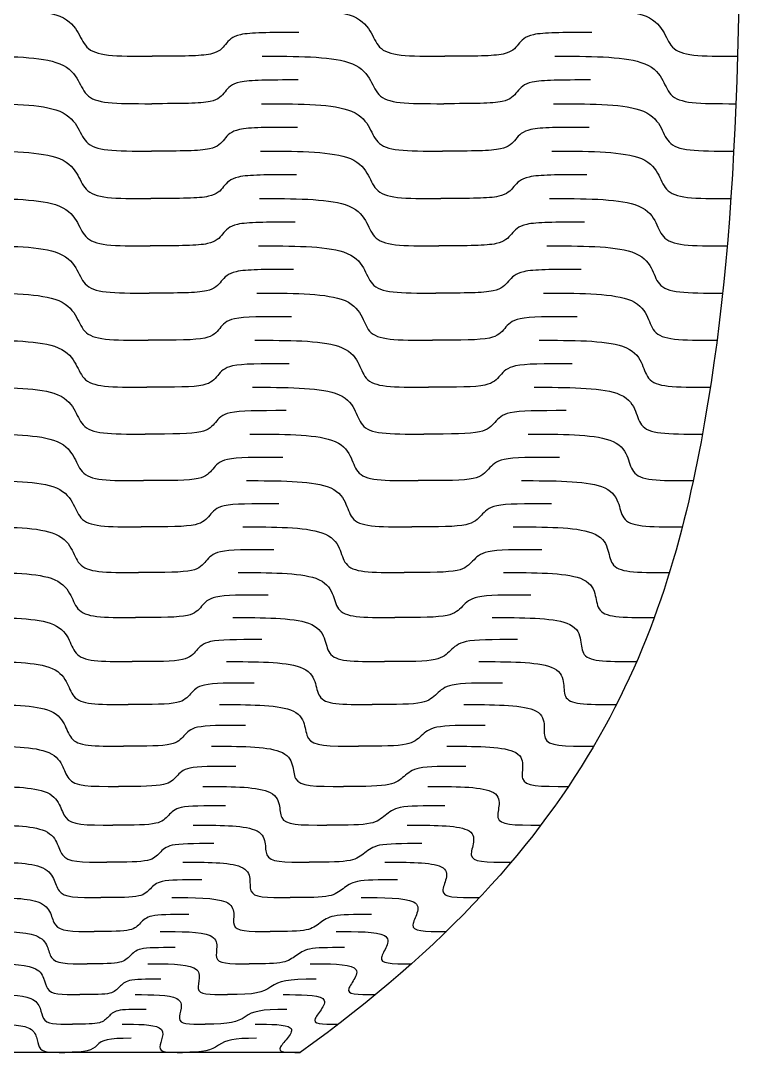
# Model space of a CAD drawing. Extents: x 0.4 to 17.3, y 0.4 to 6.1.
# Drawn here: x 11.06 to 13.084, y 0.36 to 3.258 of the extents above; entities that cross this region are included whole.
import ezdxf

# ---------------------------------------------------------------- set-up
doc = ezdxf.new("R2010")
doc.units = 0
doc.header["$MEASUREMENT"] = 0
doc.layers.add('DEFAULT', color=7, linetype='CONTINUOUS')

msp = doc.modelspace()

# ---------------------------------------------------------------- linework, layer by layer
at = {"layer": 'DEFAULT'}
msp.add_lwpolyline([(11.8448, 0.3601), (10.1921, 0.3601)], dxfattribs=at)
for points, knots in [([(13.0843, 4.4919), (13.0843, 3.3114), (13.0843, 2.7212), (12.981, 2.1309), (12.8777, 1.5406), (12.6712, 0.9504), (11.8448, 0.3601)], [0, 0, 0, 0, 1, 1, 1, 2, 2, 2, 2]), ([(10.9155, 3.2916), (11.0099, 3.2916), (11.1044, 3.2916), (11.159, 3.2745), (11.1908, 3.2645), (11.207, 3.2476), (11.218, 3.2298), (11.2283, 3.2133), (11.2344, 3.1963), (11.2459, 3.1842), (11.2703, 3.1585), (11.3214, 3.1583), (11.4295, 3.1583)], [0, 0, 0, 0, 1, 1, 1, 2, 2, 2, 3, 3, 3, 4, 4, 4, 4]), ([(11.739, 3.2916), (11.8334, 3.2916), (11.9278, 3.2916), (11.9823, 3.2745), (12.014, 3.2645), (12.03, 3.2476), (12.0408, 3.2298), (12.0509, 3.2133), (12.0569, 3.1963), (12.0682, 3.1842), (12.0923, 3.1585), (12.1434, 3.1583), (12.2516, 3.1583)], [0, 0, 0, 0, 1, 1, 1, 2, 2, 2, 3, 3, 3, 4, 4, 4, 4]), ([(12.5624, 3.2916), (12.6568, 3.2916), (12.7513, 3.2916), (12.8056, 3.2745), (12.8372, 3.2645), (12.853, 3.2476), (12.8637, 3.2298), (12.8736, 3.2133), (12.8794, 3.1963), (12.8906, 3.1842), (12.9144, 3.1585), (12.9655, 3.1583), (13.0736, 3.1583)], [0, 0, 0, 0, 1, 1, 1, 2, 2, 2, 3, 3, 3, 4, 4, 4, 4]), ([(11.8412, 3.2249), (11.7566, 3.2249), (11.7067, 3.2249), (11.6774, 3.2188), (11.6532, 3.2137), (11.6441, 3.2029), (11.6353, 3.1916), (11.6265, 3.1803), (11.6173, 3.1696), (11.5931, 3.1645), (11.5638, 3.1583), (11.514, 3.1583), (11.4295, 3.1583)], [0, 0, 0, 0, 1, 1, 1, 2, 2, 2, 3, 3, 3, 4, 4, 4, 4]), ([(12.664, 3.2249), (12.5793, 3.2249), (12.5295, 3.2249), (12.5001, 3.2188), (12.4759, 3.2137), (12.4666, 3.2029), (12.4577, 3.1916), (12.4488, 3.1803), (12.4395, 3.1696), (12.4153, 3.1645), (12.3859, 3.1583), (12.3361, 3.1583), (12.2516, 3.1583)], [0, 0, 0, 0, 1, 1, 1, 2, 2, 2, 3, 3, 3, 4, 4, 4, 4]), ([(10.9157, 3.1583), (11.0099, 3.1583), (11.1042, 3.1583), (11.1588, 3.1411), (11.1905, 3.1312), (11.2066, 3.1143), (11.2176, 3.0965), (11.2278, 3.08), (11.234, 3.063), (11.2454, 3.0509), (11.2697, 3.0252), (11.3207, 3.025), (11.4286, 3.025)], [0, 0, 0, 0, 1, 1, 1, 2, 2, 2, 3, 3, 3, 4, 4, 4, 4]), ([(11.7378, 3.1583), (11.832, 3.1583), (11.9263, 3.1583), (11.9806, 3.1411), (12.0122, 3.1312), (12.0281, 3.1143), (12.0388, 3.0965), (12.0488, 3.08), (12.0547, 3.063), (12.066, 3.0509), (12.0899, 3.0252), (12.1409, 3.025), (12.2488, 3.025)], [0, 0, 0, 0, 1, 1, 1, 2, 2, 2, 3, 3, 3, 4, 4, 4, 4]), ([(12.5599, 3.1583), (12.6541, 3.1583), (12.7484, 3.1583), (12.8024, 3.1411), (12.8339, 3.1312), (12.8496, 3.1143), (12.86, 3.0965), (12.8698, 3.08), (12.8754, 3.063), (12.8866, 3.0509), (12.9101, 3.0252), (12.9611, 3.025), (13.069, 3.025)], [0, 0, 0, 0, 1, 1, 1, 2, 2, 2, 3, 3, 3, 4, 4, 4, 4]), ([(11.8396, 3.0916), (11.7551, 3.0916), (11.7054, 3.0916), (11.6761, 3.0854), (11.652, 3.0803), (11.6428, 3.0696), (11.634, 3.0583), (11.6252, 3.047), (11.616, 3.0363), (11.5919, 3.0312), (11.5626, 3.025), (11.5129, 3.025), (11.4286, 3.025)], [0, 0, 0, 0, 1, 1, 1, 2, 2, 2, 3, 3, 3, 4, 4, 4, 4]), ([(12.6607, 3.0916), (12.5763, 3.0916), (12.5265, 3.0916), (12.4971, 3.0854), (12.473, 3.0803), (12.4636, 3.0696), (12.4546, 3.0583), (12.4457, 3.047), (12.4363, 3.0363), (12.4122, 3.0312), (12.3828, 3.025), (12.3331, 3.025), (12.2488, 3.025)], [0, 0, 0, 0, 1, 1, 1, 2, 2, 2, 3, 3, 3, 4, 4, 4, 4]), ([(10.9159, 3.025), (11.01, 3.025), (11.104, 3.025), (11.1584, 3.0079), (11.1901, 2.9979), (11.2062, 2.981), (11.2171, 2.9633), (11.2273, 2.9468), (11.2334, 2.9297), (11.2448, 2.9176), (11.269, 2.8919), (11.3198, 2.8918), (11.4273, 2.8918)], [0, 0, 0, 0, 1, 1, 1, 2, 2, 2, 3, 3, 3, 4, 4, 4, 4]), ([(11.7361, 3.025), (11.8302, 3.025), (11.9242, 3.025), (11.9783, 3.0079), (12.0098, 2.9979), (12.0256, 2.981), (12.0362, 2.9633), (12.046, 2.9468), (12.0518, 2.9297), (12.063, 2.9176), (12.0867, 2.8919), (12.1375, 2.8918), (12.2451, 2.8918)], [0, 0, 0, 0, 1, 1, 1, 2, 2, 2, 3, 3, 3, 4, 4, 4, 4]), ([(12.5564, 3.025), (12.6504, 3.025), (12.7444, 3.025), (12.7982, 3.0079), (12.8295, 2.9979), (12.845, 2.981), (12.8552, 2.9633), (12.8648, 2.9468), (12.8702, 2.9297), (12.8812, 2.9176), (12.9044, 2.8919), (12.9553, 2.8918), (13.0628, 2.8918)], [0, 0, 0, 0, 1, 1, 1, 2, 2, 2, 3, 3, 3, 4, 4, 4, 4]), ([(11.8374, 2.9584), (11.7532, 2.9584), (11.7036, 2.9584), (11.6743, 2.9522), (11.6503, 2.9471), (11.641, 2.9363), (11.6322, 2.9251), (11.6234, 2.9138), (11.6142, 2.903), (11.5901, 2.8979), (11.5609, 2.8918), (11.5114, 2.8918), (11.4273, 2.8918)], [0, 0, 0, 0, 1, 1, 1, 2, 2, 2, 3, 3, 3, 4, 4, 4, 4]), ([(12.6564, 2.9584), (12.5721, 2.9584), (12.5226, 2.9584), (12.4932, 2.9522), (12.469, 2.9471), (12.4596, 2.9363), (12.4506, 2.9251), (12.4416, 2.9138), (12.4322, 2.903), (12.408, 2.8979), (12.3787, 2.8918), (12.3292, 2.8918), (12.2451, 2.8918)], [0, 0, 0, 0, 1, 1, 1, 2, 2, 2, 3, 3, 3, 4, 4, 4, 4]), ([(10.9162, 2.8918), (11.01, 2.8918), (11.1038, 2.8918), (11.158, 2.8746), (11.1896, 2.8647), (11.2056, 2.8478), (11.2164, 2.8301), (11.2265, 2.8136), (11.2326, 2.7966), (11.2439, 2.7845), (11.268, 2.7588), (11.3186, 2.7586), (11.4257, 2.7586)], [0, 0, 0, 0, 1, 1, 1, 2, 2, 2, 3, 3, 3, 4, 4, 4, 4]), ([(11.734, 2.8918), (11.8277, 2.8918), (11.9215, 2.8918), (11.9753, 2.8746), (12.0067, 2.8647), (12.0222, 2.8478), (12.0327, 2.8301), (12.0424, 2.8136), (12.048, 2.7966), (12.0591, 2.7845), (12.0825, 2.7588), (12.1331, 2.7586), (12.2403, 2.7586)], [0, 0, 0, 0, 1, 1, 1, 2, 2, 2, 3, 3, 3, 4, 4, 4, 4]), ([(12.5517, 2.8918), (12.6455, 2.8918), (12.7393, 2.8918), (12.7927, 2.8746), (12.8237, 2.8647), (12.8389, 2.8478), (12.8489, 2.8301), (12.8583, 2.8136), (12.8635, 2.7966), (12.8742, 2.7845), (12.8971, 2.7588), (12.9477, 2.7586), (13.0548, 2.7586)], [0, 0, 0, 0, 1, 1, 1, 2, 2, 2, 3, 3, 3, 4, 4, 4, 4]), ([(11.8346, 2.8252), (11.7506, 2.8252), (11.7012, 2.8252), (11.672, 2.819), (11.648, 2.8139), (11.6388, 2.8032), (11.63, 2.7919), (11.6211, 2.7806), (11.6119, 2.7699), (11.5879, 2.7648), (11.5588, 2.7586), (11.5095, 2.7586), (11.4257, 2.7586)], [0, 0, 0, 0, 1, 1, 1, 2, 2, 2, 3, 3, 3, 4, 4, 4, 4]), ([(12.6507, 2.8252), (12.5668, 2.8252), (12.5174, 2.8252), (12.488, 2.819), (12.4639, 2.8139), (12.4544, 2.8032), (12.4453, 2.7919), (12.4362, 2.7806), (12.4267, 2.7699), (12.4026, 2.7648), (12.3733, 2.7586), (12.324, 2.7586), (12.2403, 2.7586)], [0, 0, 0, 0, 1, 1, 1, 2, 2, 2, 3, 3, 3, 4, 4, 4, 4]), ([(10.9166, 2.7586), (11.01, 2.7586), (11.1034, 2.7586), (11.1574, 2.7415), (11.1889, 2.7316), (11.2048, 2.7147), (11.2156, 2.697), (11.2256, 2.6805), (11.2316, 2.6636), (11.2428, 2.6515), (11.2667, 2.6258), (11.3171, 2.6257), (11.4237, 2.6257)], [0, 0, 0, 0, 1, 1, 1, 2, 2, 2, 3, 3, 3, 4, 4, 4, 4]), ([(11.7312, 2.7586), (11.8246, 2.7586), (11.918, 2.7586), (11.9714, 2.7415), (12.0026, 2.7316), (12.0179, 2.7147), (12.0282, 2.697), (12.0377, 2.6805), (12.0432, 2.6636), (12.0541, 2.6515), (12.0772, 2.6258), (12.1275, 2.6257), (12.2341, 2.6257)], [0, 0, 0, 0, 1, 1, 1, 2, 2, 2, 3, 3, 3, 4, 4, 4, 4]), ([(12.5457, 2.7586), (12.6391, 2.7586), (12.7325, 2.7586), (12.7855, 2.7415), (12.8163, 2.7316), (12.8311, 2.7147), (12.8408, 2.697), (12.8499, 2.6805), (12.8548, 2.6636), (12.8653, 2.6515), (12.8876, 2.6258), (12.938, 2.6257), (13.0446, 2.6257)], [0, 0, 0, 0, 1, 1, 1, 2, 2, 2, 3, 3, 3, 4, 4, 4, 4]), ([(11.8309, 2.6921), (11.7474, 2.6921), (11.6982, 2.6921), (11.6691, 2.686), (11.6451, 2.6809), (11.6359, 2.6702), (11.6271, 2.6589), (11.6182, 2.6476), (11.609, 2.6369), (11.5851, 2.6318), (11.5561, 2.6257), (11.507, 2.6257), (11.4237, 2.6257)], [0, 0, 0, 0, 1, 1, 1, 2, 2, 2, 3, 3, 3, 4, 4, 4, 4]), ([(12.6434, 2.6921), (12.5599, 2.6921), (12.5107, 2.6921), (12.4814, 2.686), (12.4573, 2.6809), (12.4477, 2.6702), (12.4385, 2.6589), (12.4294, 2.6476), (12.4198, 2.6369), (12.3957, 2.6318), (12.3665, 2.6257), (12.3175, 2.6257), (12.2341, 2.6257)], [0, 0, 0, 0, 1, 1, 1, 2, 2, 2, 3, 3, 3, 4, 4, 4, 4]), ([(10.9171, 2.6257), (11.0101, 2.6257), (11.103, 2.6257), (11.1567, 2.6086), (11.188, 2.5986), (11.2037, 2.5818), (11.2144, 2.5641), (11.2244, 2.5477), (11.2303, 2.5307), (11.2415, 2.5187), (11.2652, 2.4931), (11.3152, 2.4929), (11.4211, 2.4929)], [0, 0, 0, 0, 1, 1, 1, 2, 2, 2, 3, 3, 3, 4, 4, 4, 4]), ([(11.7276, 2.6257), (11.8205, 2.6257), (11.9135, 2.6257), (11.9665, 2.6086), (11.9974, 2.5986), (12.0125, 2.5818), (12.0225, 2.5641), (12.0318, 2.5477), (12.0371, 2.5307), (12.0478, 2.5187), (12.0705, 2.4931), (12.1205, 2.4929), (12.2265, 2.4929)], [0, 0, 0, 0, 1, 1, 1, 2, 2, 2, 3, 3, 3, 4, 4, 4, 4]), ([(12.5381, 2.6257), (12.631, 2.6257), (12.7239, 2.6257), (12.7763, 2.6086), (12.8068, 2.5986), (12.8213, 2.5818), (12.8306, 2.5641), (12.8393, 2.5477), (12.8439, 2.5307), (12.8541, 2.5187), (12.8758, 2.4931), (12.9259, 2.4929), (13.0318, 2.4929)], [0, 0, 0, 0, 1, 1, 1, 2, 2, 2, 3, 3, 3, 4, 4, 4, 4]), ([(11.8264, 2.5593), (11.7432, 2.5593), (11.6943, 2.5593), (11.6653, 2.5531), (11.6415, 2.548), (11.6323, 2.5373), (11.6234, 2.5261), (11.6146, 2.5149), (11.6053, 2.5041), (11.5816, 2.4991), (11.5527, 2.4929), (11.504, 2.4929), (11.4211, 2.4929)], [0, 0, 0, 0, 1, 1, 1, 2, 2, 2, 3, 3, 3, 4, 4, 4, 4]), ([(12.6342, 2.5593), (12.5511, 2.5593), (12.5022, 2.5593), (12.473, 2.5531), (12.449, 2.548), (12.4393, 2.5373), (12.43, 2.5261), (12.4207, 2.5149), (12.4111, 2.5041), (12.3871, 2.4991), (12.358, 2.4929), (12.3093, 2.4929), (12.2265, 2.4929)], [0, 0, 0, 0, 1, 1, 1, 2, 2, 2, 3, 3, 3, 4, 4, 4, 4]), ([(10.9178, 2.4929), (11.0101, 2.4929), (11.1025, 2.4929), (11.1558, 2.4759), (11.1868, 2.4659), (11.2025, 2.4492), (11.2131, 2.4315), (11.2229, 2.4151), (11.2287, 2.3982), (11.2398, 2.3862), (11.2632, 2.3606), (11.3129, 2.3605), (11.418, 2.3605)], [0, 0, 0, 0, 1, 1, 1, 2, 2, 2, 3, 3, 3, 4, 4, 4, 4]), ([(11.7231, 2.4929), (11.8155, 2.4929), (11.9078, 2.4929), (11.9603, 2.4759), (11.9909, 2.4659), (12.0057, 2.4492), (12.0155, 2.4315), (12.0246, 2.4151), (12.0296, 2.3982), (12.0401, 2.3862), (12.0623, 2.3606), (12.1119, 2.3605), (12.217, 2.3605)], [0, 0, 0, 0, 1, 1, 1, 2, 2, 2, 3, 3, 3, 4, 4, 4, 4]), ([(12.5285, 2.4929), (12.6208, 2.4929), (12.7132, 2.4929), (12.7649, 2.4759), (12.7949, 2.4659), (12.809, 2.4492), (12.8179, 2.4315), (12.8262, 2.4151), (12.8304, 2.3982), (12.8403, 2.3862), (12.8614, 2.3606), (12.911, 2.3605), (13.0161, 2.3605)], [0, 0, 0, 0, 1, 1, 1, 2, 2, 2, 3, 3, 3, 4, 4, 4, 4]), ([(11.8206, 2.4267), (11.7381, 2.4267), (11.6895, 2.4267), (11.6607, 2.4205), (11.637, 2.4155), (11.6278, 2.4048), (11.6189, 2.3936), (11.6101, 2.3824), (11.6008, 2.3717), (11.5772, 2.3666), (11.5485, 2.3605), (11.5002, 2.3605), (11.418, 2.3605)], [0, 0, 0, 0, 1, 1, 1, 2, 2, 2, 3, 3, 3, 4, 4, 4, 4]), ([(12.6228, 2.4267), (12.5403, 2.4267), (12.4917, 2.4267), (12.4626, 2.4205), (12.4387, 2.4155), (12.4289, 2.4048), (12.4195, 2.3936), (12.4101, 2.3824), (12.4004, 2.3717), (12.3765, 2.3666), (12.3476, 2.3605), (12.2992, 2.3605), (12.217, 2.3605)], [0, 0, 0, 0, 1, 1, 1, 2, 2, 2, 3, 3, 3, 4, 4, 4, 4]), ([(10.9186, 2.3605), (11.0102, 2.3605), (11.1019, 2.3605), (11.1547, 2.3435), (11.1855, 2.3336), (11.201, 2.3168), (11.2114, 2.2993), (11.2211, 2.2829), (11.2269, 2.2661), (11.2378, 2.2541), (11.2609, 2.2286), (11.3101, 2.2284), (11.4142, 2.2284)], [0, 0, 0, 0, 1, 1, 1, 2, 2, 2, 3, 3, 3, 4, 4, 4, 4]), ([(11.7176, 2.3605), (11.8092, 2.3605), (11.9009, 2.3605), (11.9528, 2.3435), (11.983, 2.3336), (11.9975, 2.3168), (12.0069, 2.2993), (12.0157, 2.2829), (12.0205, 2.2661), (12.0307, 2.2541), (12.0524, 2.2286), (12.1016, 2.2284), (12.2057, 2.2284)], [0, 0, 0, 0, 1, 1, 1, 2, 2, 2, 3, 3, 3, 4, 4, 4, 4]), ([(12.5167, 2.3605), (12.6083, 2.3605), (12.7, 2.3605), (12.7509, 2.3435), (12.7805, 2.3336), (12.794, 2.3168), (12.8025, 2.2993), (12.8103, 2.2829), (12.8141, 2.2661), (12.8237, 2.2541), (12.8439, 2.2286), (12.8931, 2.2284), (12.9972, 2.2284)], [0, 0, 0, 0, 1, 1, 1, 2, 2, 2, 3, 3, 3, 4, 4, 4, 4]), ([(11.8137, 2.2945), (11.7319, 2.2945), (11.6837, 2.2945), (11.6551, 2.2883), (11.6316, 2.2833), (11.6224, 2.2726), (11.6135, 2.2614), (11.6046, 2.2503), (11.5954, 2.2396), (11.572, 2.2346), (11.5435, 2.2284), (11.4956, 2.2284), (11.4142, 2.2284)], [0, 0, 0, 0, 1, 1, 1, 2, 2, 2, 3, 3, 3, 4, 4, 4, 4]), ([(12.609, 2.2945), (12.5272, 2.2945), (12.479, 2.2945), (12.4501, 2.2883), (12.4262, 2.2833), (12.4164, 2.2726), (12.4069, 2.2614), (12.3974, 2.2503), (12.3875, 2.2396), (12.3638, 2.2346), (12.335, 2.2284), (12.2871, 2.2284), (12.2057, 2.2284)], [0, 0, 0, 0, 1, 1, 1, 2, 2, 2, 3, 3, 3, 4, 4, 4, 4]), ([(10.9195, 2.2284), (11.0103, 2.2284), (11.1011, 2.2284), (11.1534, 2.2115), (11.1838, 2.2017), (11.1991, 2.185), (11.2094, 2.1675), (11.219, 2.1512), (11.2246, 2.1344), (11.2354, 2.1225), (11.2582, 2.0971), (11.3068, 2.0969), (11.4098, 2.0969)], [0, 0, 0, 0, 1, 1, 1, 2, 2, 2, 3, 3, 3, 4, 4, 4, 4]), ([(11.711, 2.2284), (11.8018, 2.2284), (11.8926, 2.2284), (11.9437, 2.2115), (11.9735, 2.2017), (11.9877, 2.185), (11.9968, 2.1675), (12.0053, 2.1512), (12.0098, 2.1344), (12.0197, 2.1225), (12.0408, 2.0971), (12.0894, 2.0969), (12.1924, 2.0969)], [0, 0, 0, 0, 1, 1, 1, 2, 2, 2, 3, 3, 3, 4, 4, 4, 4]), ([(12.5025, 2.2284), (12.5932, 2.2284), (12.6841, 2.2284), (12.7341, 2.2115), (12.7632, 2.2017), (12.7762, 2.185), (12.7842, 2.1675), (12.7916, 2.1512), (12.7949, 2.1344), (12.8041, 2.1225), (12.8235, 2.0971), (12.872, 2.0969), (12.975, 2.0969)], [0, 0, 0, 0, 1, 1, 1, 2, 2, 2, 3, 3, 3, 4, 4, 4, 4]), ([(11.8055, 2.1627), (11.7245, 2.1627), (11.6769, 2.1627), (11.6485, 2.1566), (11.6252, 2.1516), (11.6159, 2.1409), (11.6071, 2.1298), (11.5982, 2.1187), (11.589, 2.1081), (11.5658, 2.103), (11.5376, 2.0969), (11.4903, 2.0969), (11.4098, 2.0969)], [0, 0, 0, 0, 1, 1, 1, 2, 2, 2, 3, 3, 3, 4, 4, 4, 4]), ([(12.5926, 2.1627), (12.5116, 2.1627), (12.4639, 2.1627), (12.4351, 2.1566), (12.4115, 2.1516), (12.4015, 2.1409), (12.3919, 2.1298), (12.3823, 2.1187), (12.3724, 2.1081), (12.3488, 2.103), (12.3202, 2.0969), (12.2729, 2.0969), (12.1924, 2.0969)], [0, 0, 0, 0, 1, 1, 1, 2, 2, 2, 3, 3, 3, 4, 4, 4, 4]), ([(10.9206, 2.0969), (11.0104, 2.0969), (11.1002, 2.0969), (11.1518, 2.0801), (11.1819, 2.0703), (11.197, 2.0537), (11.2071, 2.0363), (11.2165, 2.0201), (11.222, 2.0034), (11.2326, 1.9915), (11.2551, 1.9663), (11.303, 1.9661), (11.4046, 1.9661)], [0, 0, 0, 0, 1, 1, 1, 2, 2, 2, 3, 3, 3, 4, 4, 4, 4]), ([(11.7032, 2.0969), (11.793, 2.0969), (11.8828, 2.0969), (11.9331, 2.0801), (11.9624, 2.0703), (11.9762, 2.0537), (11.9849, 2.0363), (11.9931, 2.0201), (11.9972, 2.0034), (12.0069, 1.9915), (12.0273, 1.9663), (12.0753, 1.9661), (12.1768, 1.9661)], [0, 0, 0, 0, 1, 1, 1, 2, 2, 2, 3, 3, 3, 4, 4, 4, 4]), ([(12.4858, 2.0969), (12.5756, 2.0969), (12.6654, 2.0969), (12.7144, 2.0801), (12.7429, 2.0703), (12.7554, 2.0537), (12.7627, 2.0363), (12.7696, 2.0201), (12.7724, 2.0034), (12.7812, 1.9915), (12.7996, 1.9663), (12.8475, 1.9661), (12.9491, 1.9661)], [0, 0, 0, 0, 1, 1, 1, 2, 2, 2, 3, 3, 3, 4, 4, 4, 4]), ([(11.7959, 2.0315), (11.7159, 2.0315), (11.6688, 2.0315), (11.6408, 2.0254), (11.6177, 2.0204), (11.6084, 2.0099), (11.5996, 1.9988), (11.5907, 1.9877), (11.5816, 1.9772), (11.5586, 1.9722), (11.5307, 1.9661), (11.484, 1.9661), (11.4046, 1.9661)], [0, 0, 0, 0, 1, 1, 1, 2, 2, 2, 3, 3, 3, 4, 4, 4, 4]), ([(12.5733, 2.0315), (12.4933, 2.0315), (12.4463, 2.0315), (12.4177, 2.0254), (12.3942, 2.0204), (12.3842, 2.0099), (12.3744, 1.9988), (12.3647, 1.9877), (12.3547, 1.9772), (12.3314, 1.9722), (12.303, 1.9661), (12.2563, 1.9661), (12.1768, 1.9661)], [0, 0, 0, 0, 1, 1, 1, 2, 2, 2, 3, 3, 3, 4, 4, 4, 4]), ([(10.9219, 1.9661), (11.0105, 1.9661), (11.0991, 1.9661), (11.15, 1.9494), (11.1797, 1.9397), (11.1945, 1.9232), (11.2044, 1.9059), (11.2136, 1.8899), (11.2189, 1.8733), (11.2293, 1.8615), (11.2513, 1.8365), (11.2985, 1.8363), (11.3985, 1.8363)], [0, 0, 0, 0, 1, 1, 1, 2, 2, 2, 3, 3, 3, 4, 4, 4, 4]), ([(11.6942, 1.9661), (11.7827, 1.9661), (11.8714, 1.9661), (11.9207, 1.9494), (11.9494, 1.9397), (11.9627, 1.9232), (11.971, 1.9059), (11.9787, 1.8899), (11.9825, 1.8733), (11.9917, 1.8615), (12.0114, 1.8365), (12.0585, 1.8363), (12.1585, 1.8363)], [0, 0, 0, 0, 1, 1, 1, 2, 2, 2, 3, 3, 3, 4, 4, 4, 4]), ([(12.4664, 1.9661), (12.555, 1.9661), (12.6436, 1.9661), (12.6914, 1.9494), (12.7192, 1.9397), (12.7309, 1.9232), (12.7376, 1.9059), (12.7438, 1.8899), (12.746, 1.8733), (12.7541, 1.8615), (12.7714, 1.8365), (12.8186, 1.8363), (12.9185, 1.8363)], [0, 0, 0, 0, 1, 1, 1, 2, 2, 2, 3, 3, 3, 4, 4, 4, 4]), ([(11.7846, 1.9012), (11.7058, 1.9012), (11.6594, 1.9012), (11.6316, 1.8952), (11.6088, 1.8902), (11.5996, 1.8797), (11.5908, 1.8687), (11.5819, 1.8578), (11.5728, 1.8473), (11.5501, 1.8423), (11.5226, 1.8363), (11.4766, 1.8363), (11.3985, 1.8363)], [0, 0, 0, 0, 1, 1, 1, 2, 2, 2, 3, 3, 3, 4, 4, 4, 4]), ([(12.5507, 1.9012), (12.4719, 1.9012), (12.4255, 1.9012), (12.3972, 1.8952), (12.3739, 1.8902), (12.3637, 1.8797), (12.3539, 1.8687), (12.344, 1.8578), (12.3338, 1.8473), (12.3107, 1.8423), (12.2827, 1.8363), (12.2367, 1.8363), (12.1585, 1.8363)], [0, 0, 0, 0, 1, 1, 1, 2, 2, 2, 3, 3, 3, 4, 4, 4, 4]), ([(10.9235, 1.8363), (11.0106, 1.8363), (11.0978, 1.8363), (11.1479, 1.8198), (11.177, 1.8102), (11.1915, 1.7939), (11.2012, 1.7768), (11.2102, 1.7609), (11.2153, 1.7445), (11.2254, 1.7329), (11.2469, 1.7081), (11.2932, 1.7079), (11.3912, 1.7079)], [0, 0, 0, 0, 1, 1, 1, 2, 2, 2, 3, 3, 3, 4, 4, 4, 4]), ([(11.6835, 1.8363), (11.7706, 1.8363), (11.8579, 1.8363), (11.9061, 1.8198), (11.9341, 1.8102), (11.9467, 1.7939), (11.9545, 1.7768), (11.9617, 1.7609), (11.965, 1.7445), (11.9738, 1.7329), (11.9925, 1.7081), (12.0387, 1.7079), (12.1368, 1.7079)], [0, 0, 0, 0, 1, 1, 1, 2, 2, 2, 3, 3, 3, 4, 4, 4, 4]), ([(12.4435, 1.8363), (12.5306, 1.8363), (12.6179, 1.8363), (12.6642, 1.8198), (12.6912, 1.8102), (12.702, 1.7939), (12.7078, 1.7768), (12.7132, 1.7609), (12.7147, 1.7445), (12.7222, 1.7329), (12.738, 1.7081), (12.7842, 1.7079), (12.8823, 1.7079)], [0, 0, 0, 0, 1, 1, 1, 2, 2, 2, 3, 3, 3, 4, 4, 4, 4]), ([(11.7712, 1.7721), (11.6938, 1.7721), (11.6482, 1.7721), (11.6209, 1.7662), (11.5984, 1.7612), (11.5892, 1.7509), (11.5803, 1.74), (11.5715, 1.7292), (11.5623, 1.7188), (11.5401, 1.7139), (11.513, 1.7079), (11.4679, 1.7079), (11.3912, 1.7079)], [0, 0, 0, 0, 1, 1, 1, 2, 2, 2, 3, 3, 3, 4, 4, 4, 4]), ([(12.524, 1.7721), (12.4466, 1.7721), (12.401, 1.7721), (12.373, 1.7662), (12.3499, 1.7612), (12.3396, 1.7509), (12.3295, 1.74), (12.3194, 1.7292), (12.3091, 1.7188), (12.2863, 1.7139), (12.2586, 1.7079), (12.2134, 1.7079), (12.1368, 1.7079)], [0, 0, 0, 0, 1, 1, 1, 2, 2, 2, 3, 3, 3, 4, 4, 4, 4]), ([(10.9253, 1.7079), (11.0107, 1.7079), (11.0964, 1.7079), (11.1454, 1.6917), (11.1739, 1.6822), (11.188, 1.6662), (11.1974, 1.6494), (11.2061, 1.6338), (11.211, 1.6176), (11.2209, 1.6061), (11.2417, 1.5818), (11.2869, 1.5816), (11.3827, 1.5816)], [0, 0, 0, 0, 1, 1, 1, 2, 2, 2, 3, 3, 3, 4, 4, 4, 4]), ([(11.6708, 1.7079), (11.7563, 1.7079), (11.8419, 1.7079), (11.8887, 1.6917), (11.916, 1.6822), (11.9279, 1.6662), (11.935, 1.6494), (11.9416, 1.6338), (11.9444, 1.6176), (11.9527, 1.6061), (11.9702, 1.5818), (12.0154, 1.5816), (12.1112, 1.5816)], [0, 0, 0, 0, 1, 1, 1, 2, 2, 2, 3, 3, 3, 4, 4, 4, 4]), ([(12.4163, 1.7079), (12.5018, 1.7079), (12.5874, 1.7079), (12.6321, 1.6917), (12.658, 1.6822), (12.6678, 1.6662), (12.6726, 1.6494), (12.6771, 1.6338), (12.6777, 1.6176), (12.6845, 1.6061), (12.6987, 1.5818), (12.7438, 1.5816), (12.8397, 1.5816)], [0, 0, 0, 0, 1, 1, 1, 2, 2, 2, 3, 3, 3, 4, 4, 4, 4]), ([(11.7555, 1.6448), (11.6796, 1.6448), (11.635, 1.6448), (11.6081, 1.6389), (11.586, 1.6341), (11.5769, 1.6239), (11.568, 1.6132), (11.5592, 1.6025), (11.5501, 1.5923), (11.5282, 1.5874), (11.5017, 1.5816), (11.4576, 1.5816), (11.3827, 1.5816)], [0, 0, 0, 0, 1, 1, 1, 2, 2, 2, 3, 3, 3, 4, 4, 4, 4]), ([(12.4925, 1.6448), (12.4167, 1.6448), (12.372, 1.6448), (12.3443, 1.6389), (12.3216, 1.6341), (12.3111, 1.6239), (12.3008, 1.6132), (12.2905, 1.6025), (12.28, 1.5923), (12.2575, 1.5874), (12.2302, 1.5816), (12.1861, 1.5816), (12.1112, 1.5816)], [0, 0, 0, 0, 1, 1, 1, 2, 2, 2, 3, 3, 3, 4, 4, 4, 4]), ([(10.9274, 1.5816), (11.0109, 1.5816), (11.0946, 1.5816), (11.1424, 1.5657), (11.1702, 1.5564), (11.1839, 1.5407), (11.1929, 1.5242), (11.2013, 1.5089), (11.206, 1.4931), (11.2155, 1.4818), (11.2356, 1.4579), (11.2796, 1.4578), (11.3728, 1.4578)], [0, 0, 0, 0, 1, 1, 1, 2, 2, 2, 3, 3, 3, 4, 4, 4, 4]), ([(11.6559, 1.5816), (11.7394, 1.5816), (11.8231, 1.5816), (11.8683, 1.5657), (11.8947, 1.5564), (11.9058, 1.5407), (11.9122, 1.5242), (11.9182, 1.5089), (11.9204, 1.4931), (11.928, 1.4818), (11.9443, 1.4579), (11.9882, 1.4578), (12.0815, 1.4578)], [0, 0, 0, 0, 1, 1, 1, 2, 2, 2, 3, 3, 3, 4, 4, 4, 4]), ([(12.3844, 1.5816), (12.4679, 1.5816), (12.5516, 1.5816), (12.5943, 1.5657), (12.6191, 1.5564), (12.6277, 1.5407), (12.6315, 1.5242), (12.635, 1.5089), (12.6347, 1.4931), (12.6405, 1.4818), (12.653, 1.4579), (12.6969, 1.4578), (12.7901, 1.4578)], [0, 0, 0, 0, 1, 1, 1, 2, 2, 2, 3, 3, 3, 4, 4, 4, 4]), ([(11.737, 1.5197), (11.6631, 1.5197), (11.6196, 1.5197), (11.5933, 1.5139), (11.5716, 1.5092), (11.5625, 1.4992), (11.5537, 1.4887), (11.5449, 1.4783), (11.5358, 1.4683), (11.5145, 1.4635), (11.4885, 1.4578), (11.4457, 1.4578), (11.3728, 1.4578)], [0, 0, 0, 0, 1, 1, 1, 2, 2, 2, 3, 3, 3, 4, 4, 4, 4]), ([(12.4556, 1.5197), (12.3817, 1.5197), (12.3381, 1.5197), (12.3109, 1.5139), (12.2885, 1.5092), (12.2778, 1.4992), (12.2673, 1.4887), (12.2568, 1.4783), (12.2461, 1.4683), (12.224, 1.4635), (12.1972, 1.4578), (12.1543, 1.4578), (12.0815, 1.4578)], [0, 0, 0, 0, 1, 1, 1, 2, 2, 2, 3, 3, 3, 4, 4, 4, 4]), ([(10.9299, 1.4578), (11.0111, 1.4578), (11.0926, 1.4578), (11.139, 1.4423), (11.1659, 1.4332), (11.1791, 1.4179), (11.1878, 1.4019), (11.1958, 1.3869), (11.2003, 1.3715), (11.2094, 1.3605), (11.2287, 1.3373), (11.2712, 1.3371), (11.3614, 1.3371)], [0, 0, 0, 0, 1, 1, 1, 2, 2, 2, 3, 3, 3, 4, 4, 4, 4]), ([(11.6385, 1.4578), (11.7198, 1.4578), (11.8012, 1.4578), (11.8447, 1.4423), (11.87, 1.4332), (11.8803, 1.4179), (11.8859, 1.4019), (11.8912, 1.3869), (11.8927, 1.3715), (11.8998, 1.3605), (11.9147, 1.3373), (11.9571, 1.3371), (12.0474, 1.3371)], [0, 0, 0, 0, 1, 1, 1, 2, 2, 2, 3, 3, 3, 4, 4, 4, 4]), ([(12.3472, 1.4578), (12.4284, 1.4578), (12.5099, 1.4578), (12.5504, 1.4423), (12.574, 1.4332), (12.5814, 1.4179), (12.5841, 1.4019), (12.5865, 1.3869), (12.5851, 1.3715), (12.5901, 1.3605), (12.6007, 1.3373), (12.6431, 1.3371), (12.7333, 1.3371)], [0, 0, 0, 0, 1, 1, 1, 2, 2, 2, 3, 3, 3, 4, 4, 4, 4]), ([(11.7158, 1.3975), (11.644, 1.3975), (11.6018, 1.3975), (11.5761, 1.3918), (11.555, 1.3872), (11.5459, 1.3775), (11.5372, 1.3673), (11.5284, 1.3571), (11.5194, 1.3473), (11.4987, 1.3427), (11.4735, 1.3371), (11.432, 1.3371), (11.3614, 1.3371)], [0, 0, 0, 0, 1, 1, 1, 2, 2, 2, 3, 3, 3, 4, 4, 4, 4]), ([(12.4131, 1.3975), (12.3413, 1.3975), (12.2991, 1.3975), (12.2724, 1.3918), (12.2504, 1.3872), (12.2395, 1.3775), (12.2288, 1.3673), (12.2181, 1.3571), (12.2073, 1.3473), (12.1857, 1.3427), (12.1594, 1.3371), (12.1179, 1.3371), (12.0474, 1.3371)], [0, 0, 0, 0, 1, 1, 1, 2, 2, 2, 3, 3, 3, 4, 4, 4, 4]), ([(10.9327, 1.3371), (11.0114, 1.3371), (11.0902, 1.3371), (11.135, 1.3221), (11.1611, 1.3133), (11.1737, 1.2985), (11.1819, 1.2829), (11.1896, 1.2684), (11.1938, 1.2535), (11.2025, 1.2428), (11.2209, 1.2203), (11.2618, 1.2201), (11.3486, 1.2201)], [0, 0, 0, 0, 1, 1, 1, 2, 2, 2, 3, 3, 3, 4, 4, 4, 4]), ([(11.6187, 1.3371), (11.6973, 1.3371), (11.7762, 1.3371), (11.8177, 1.3221), (11.8418, 1.3133), (11.8512, 1.2985), (11.856, 1.2829), (11.8606, 1.2684), (11.8615, 1.2535), (11.8678, 1.2428), (11.8813, 1.2203), (11.9221, 1.2201), (12.009, 1.2201)], [0, 0, 0, 0, 1, 1, 1, 2, 2, 2, 3, 3, 3, 4, 4, 4, 4]), ([(12.3046, 1.3371), (12.3833, 1.3371), (12.4621, 1.3371), (12.5003, 1.3221), (12.5226, 1.3133), (12.5287, 1.2985), (12.5301, 1.2829), (12.5315, 1.2684), (12.5291, 1.2535), (12.5332, 1.2428), (12.5417, 1.2203), (12.5825, 1.2201), (12.6694, 1.2201)], [0, 0, 0, 0, 1, 1, 1, 2, 2, 2, 3, 3, 3, 4, 4, 4, 4]), ([(11.6916, 1.2786), (11.6224, 1.2786), (11.5816, 1.2786), (11.5567, 1.2732), (11.5362, 1.2687), (11.5272, 1.2593), (11.5185, 1.2494), (11.5099, 1.2395), (11.501, 1.23), (11.4809, 1.2255), (11.4565, 1.2201), (11.4166, 1.2201), (11.3486, 1.2201)], [0, 0, 0, 0, 1, 1, 1, 2, 2, 2, 3, 3, 3, 4, 4, 4, 4]), ([(12.3648, 1.2786), (12.2955, 1.2786), (12.2547, 1.2786), (12.2286, 1.2732), (12.2072, 1.2687), (12.1961, 1.2593), (12.1853, 1.2494), (12.1745, 1.2395), (12.1635, 1.23), (12.1425, 1.2255), (12.1169, 1.2201), (12.0769, 1.2201), (12.009, 1.2201)], [0, 0, 0, 0, 1, 1, 1, 2, 2, 2, 3, 3, 3, 4, 4, 4, 4]), ([(10.9359, 1.2201), (11.0116, 1.2201), (11.0876, 1.2201), (11.1306, 1.2056), (11.1556, 1.1971), (11.1676, 1.1828), (11.1754, 1.1678), (11.1827, 1.1538), (11.1866, 1.1394), (11.1948, 1.1291), (11.2122, 1.1073), (11.2513, 1.1071), (11.3345, 1.1071)], [0, 0, 0, 0, 1, 1, 1, 2, 2, 2, 3, 3, 3, 4, 4, 4, 4]), ([(11.5963, 1.2201), (11.672, 1.2201), (11.7479, 1.2201), (11.7873, 1.2056), (11.8102, 1.1971), (11.8187, 1.1828), (11.8227, 1.1678), (11.8264, 1.1538), (11.8267, 1.1394), (11.8323, 1.1291), (11.8443, 1.1073), (11.8834, 1.1071), (11.9665, 1.1071)], [0, 0, 0, 0, 1, 1, 1, 2, 2, 2, 3, 3, 3, 4, 4, 4, 4]), ([(12.2567, 1.2201), (12.3324, 1.2201), (12.4083, 1.2201), (12.444, 1.2056), (12.4648, 1.1971), (12.4697, 1.1828), (12.4699, 1.1678), (12.4701, 1.1538), (12.4668, 1.1394), (12.4698, 1.1291), (12.4763, 1.1073), (12.5154, 1.1071), (12.5985, 1.1071)], [0, 0, 0, 0, 1, 1, 1, 2, 2, 2, 3, 3, 3, 4, 4, 4, 4]), ([(11.6647, 1.1636), (11.5982, 1.1636), (11.559, 1.1636), (11.535, 1.1584), (11.5152, 1.1541), (11.5063, 1.1449), (11.4978, 1.1354), (11.4892, 1.1258), (11.4805, 1.1167), (11.4612, 1.1124), (11.4377, 1.1071), (11.3995, 1.1071), (11.3345, 1.1071)], [0, 0, 0, 0, 1, 1, 1, 2, 2, 2, 3, 3, 3, 4, 4, 4, 4]), ([(12.3108, 1.1636), (12.2444, 1.1636), (12.2052, 1.1636), (12.1798, 1.1584), (12.159, 1.1541), (12.1479, 1.1449), (12.1369, 1.1354), (12.1259, 1.1258), (12.1149, 1.1167), (12.0945, 1.1124), (12.0697, 1.1071), (12.0315, 1.1071), (11.9665, 1.1071)], [0, 0, 0, 0, 1, 1, 1, 2, 2, 2, 3, 3, 3, 4, 4, 4, 4]), ([(10.9394, 1.1071), (11.0119, 1.1071), (11.0846, 1.1071), (11.1257, 1.0932), (11.1496, 1.0851), (11.161, 1.0713), (11.1683, 1.0568), (11.1751, 1.0434), (11.1786, 1.0295), (11.1864, 1.0196), (11.2027, 0.9987), (11.2399, 0.9985), (11.319, 0.9985)], [0, 0, 0, 0, 1, 1, 1, 2, 2, 2, 3, 3, 3, 4, 4, 4, 4]), ([(11.5715, 1.1071), (11.6439, 1.1071), (11.7167, 1.1071), (11.7537, 1.0932), (11.7753, 1.0851), (11.7827, 1.0713), (11.7859, 1.0568), (11.7889, 1.0434), (11.7885, 1.0295), (11.7934, 1.0196), (11.8039, 0.9987), (11.841, 0.9985), (11.92, 0.9985)], [0, 0, 0, 0, 1, 1, 1, 2, 2, 2, 3, 3, 3, 4, 4, 4, 4]), ([(12.2035, 1.1071), (12.276, 1.1071), (12.3487, 1.1071), (12.3818, 1.0932), (12.401, 1.0851), (12.4045, 1.0713), (12.4036, 1.0568), (12.4027, 1.0434), (12.3984, 1.0295), (12.4005, 1.0196), (12.405, 0.9987), (12.442, 0.9985), (12.5211, 0.9985)], [0, 0, 0, 0, 1, 1, 1, 2, 2, 2, 3, 3, 3, 4, 4, 4, 4]), ([(11.635, 1.0528), (11.5716, 1.0528), (11.5342, 1.0528), (11.5111, 1.0478), (11.4922, 1.0437), (11.4835, 1.0349), (11.4751, 1.0257), (11.4667, 1.0165), (11.4581, 1.0077), (11.4396, 1.0036), (11.4171, 0.9985), (11.3808, 0.9985), (11.319, 0.9985)], [0, 0, 0, 0, 1, 1, 1, 2, 2, 2, 3, 3, 3, 4, 4, 4, 4]), ([(12.2515, 1.0528), (12.1881, 1.0528), (12.1507, 1.0528), (12.1262, 1.0478), (12.1061, 1.0437), (12.0949, 1.0349), (12.0839, 1.0257), (12.0728, 1.0165), (12.0618, 1.0077), (12.0421, 1.0036), (12.0182, 0.9985), (11.9819, 0.9985), (11.92, 0.9985)], [0, 0, 0, 0, 1, 1, 1, 2, 2, 2, 3, 3, 3, 4, 4, 4, 4]), ([(10.9433, 0.9985), (11.0122, 0.9985), (11.0814, 0.9985), (11.1203, 0.9852), (11.143, 0.9774), (11.1537, 0.9642), (11.1605, 0.9503), (11.1668, 0.9374), (11.1701, 0.9241), (11.1773, 0.9147), (11.1926, 0.8946), (11.2276, 0.8945), (11.3023, 0.8945)], [0, 0, 0, 0, 1, 1, 1, 2, 2, 2, 3, 3, 3, 4, 4, 4, 4]), ([(11.5444, 0.9985), (11.6133, 0.9985), (11.6825, 0.9985), (11.7171, 0.9852), (11.7373, 0.9774), (11.7437, 0.9642), (11.7461, 0.9503), (11.7483, 0.9374), (11.7473, 0.9241), (11.7515, 0.9147), (11.7603, 0.8946), (11.7954, 0.8945), (11.87, 0.8945)], [0, 0, 0, 0, 1, 1, 1, 2, 2, 2, 3, 3, 3, 4, 4, 4, 4]), ([(12.1454, 0.9985), (12.2144, 0.9985), (12.2836, 0.9985), (12.3139, 0.9852), (12.3316, 0.9774), (12.3338, 0.9642), (12.3317, 0.9503), (12.3298, 0.9374), (12.3245, 0.9241), (12.3257, 0.9147), (12.3281, 0.8946), (12.3631, 0.8945), (12.4378, 0.8945)], [0, 0, 0, 0, 1, 1, 1, 2, 2, 2, 3, 3, 3, 4, 4, 4, 4]), ([(11.6029, 0.9465), (11.5427, 0.9465), (11.5073, 0.9465), (11.4853, 0.9417), (11.4672, 0.9377), (11.4587, 0.9293), (11.4505, 0.9205), (11.4423, 0.9117), (11.434, 0.9033), (11.4164, 0.8993), (11.395, 0.8945), (11.3607, 0.8945), (11.3023, 0.8945)], [0, 0, 0, 0, 1, 1, 1, 2, 2, 2, 3, 3, 3, 4, 4, 4, 4]), ([(12.1872, 0.9465), (12.1271, 0.9465), (12.0917, 0.9465), (12.0681, 0.9417), (12.0487, 0.9377), (12.0376, 0.9293), (12.0265, 0.9205), (12.0155, 0.9117), (12.0045, 0.9033), (11.9857, 0.8993), (11.9627, 0.8945), (11.9284, 0.8945), (11.87, 0.8945)], [0, 0, 0, 0, 1, 1, 1, 2, 2, 2, 3, 3, 3, 4, 4, 4, 4]), ([(10.9475, 0.8945), (11.0126, 0.8945), (11.078, 0.8945), (11.1146, 0.8817), (11.1359, 0.8742), (11.1459, 0.8616), (11.1522, 0.8483), (11.158, 0.836), (11.1609, 0.8233), (11.1676, 0.8142), (11.1817, 0.795), (11.2146, 0.7949), (11.2846, 0.7949)], [0, 0, 0, 0, 1, 1, 1, 2, 2, 2, 3, 3, 3, 4, 4, 4, 4]), ([(11.5152, 0.8945), (11.5803, 0.8945), (11.6457, 0.8945), (11.6778, 0.8817), (11.6964, 0.8742), (11.7019, 0.8616), (11.7034, 0.8483), (11.7049, 0.836), (11.7033, 0.8233), (11.7067, 0.8142), (11.714, 0.795), (11.7468, 0.7949), (11.8168, 0.7949)], [0, 0, 0, 0, 1, 1, 1, 2, 2, 2, 3, 3, 3, 4, 4, 4, 4]), ([(12.0829, 0.8945), (12.148, 0.8945), (12.2134, 0.8945), (12.2409, 0.8817), (12.2569, 0.8742), (12.2579, 0.8616), (12.2547, 0.8483), (12.2518, 0.836), (12.2456, 0.8233), (12.2458, 0.8142), (12.2463, 0.795), (12.279, 0.7949), (12.349, 0.7949)], [0, 0, 0, 0, 1, 1, 1, 2, 2, 2, 3, 3, 3, 4, 4, 4, 4]), ([(11.5684, 0.8447), (11.5119, 0.8447), (11.4785, 0.8447), (11.4576, 0.8401), (11.4405, 0.8363), (11.4323, 0.8282), (11.4243, 0.8198), (11.4163, 0.8114), (11.4082, 0.8033), (11.3917, 0.7995), (11.3715, 0.7949), (11.3393, 0.7949), (11.2846, 0.7949)], [0, 0, 0, 0, 1, 1, 1, 2, 2, 2, 3, 3, 3, 4, 4, 4, 4]), ([(12.1184, 0.8447), (12.0618, 0.8447), (12.0285, 0.8447), (12.006, 0.8401), (11.9874, 0.8363), (11.9764, 0.8282), (11.9654, 0.8198), (11.9544, 0.8114), (11.9435, 0.8033), (11.9255, 0.7995), (11.9037, 0.7949), (11.8715, 0.7949), (11.8168, 0.7949)], [0, 0, 0, 0, 1, 1, 1, 2, 2, 2, 3, 3, 3, 4, 4, 4, 4]), ([(10.9519, 0.7949), (11.0129, 0.7949), (11.0743, 0.7949), (11.1085, 0.7827), (11.1284, 0.7755), (11.1376, 0.7635), (11.1433, 0.7508), (11.1487, 0.7391), (11.1512, 0.7269), (11.1573, 0.7183), (11.1703, 0.6999), (11.2008, 0.6998), (11.2659, 0.6998)], [0, 0, 0, 0, 1, 1, 1, 2, 2, 2, 3, 3, 3, 4, 4, 4, 4]), ([(11.4842, 0.7949), (11.5452, 0.7949), (11.6065, 0.7949), (11.6359, 0.7827), (11.653, 0.7755), (11.6575, 0.7635), (11.6582, 0.7508), (11.6589, 0.7391), (11.6567, 0.7269), (11.6594, 0.7183), (11.6651, 0.6999), (11.6956, 0.6998), (11.7607, 0.6998)], [0, 0, 0, 0, 1, 1, 1, 2, 2, 2, 3, 3, 3, 4, 4, 4, 4]), ([(12.0164, 0.7949), (12.0774, 0.7949), (12.1387, 0.7949), (12.1633, 0.7827), (12.1777, 0.7755), (12.1774, 0.7635), (12.1731, 0.7508), (12.1692, 0.7391), (12.1622, 0.7269), (12.1615, 0.7183), (12.16, 0.6999), (12.1905, 0.6998), (12.2556, 0.6998)], [0, 0, 0, 0, 1, 1, 1, 2, 2, 2, 3, 3, 3, 4, 4, 4, 4]), ([(11.532, 0.7473), (11.4792, 0.7473), (11.448, 0.7473), (11.4284, 0.7429), (11.4122, 0.7393), (11.4043, 0.7316), (11.3966, 0.7236), (11.3889, 0.7155), (11.3811, 0.7078), (11.3656, 0.7042), (11.3467, 0.6998), (11.3168, 0.6998), (11.2659, 0.6998)], [0, 0, 0, 0, 1, 1, 1, 2, 2, 2, 3, 3, 3, 4, 4, 4, 4]), ([(12.0455, 0.7473), (11.9927, 0.7473), (11.9615, 0.7473), (11.9402, 0.7429), (11.9226, 0.7393), (11.9117, 0.7316), (11.9008, 0.7236), (11.8899, 0.7155), (11.8791, 0.7078), (11.8621, 0.7042), (11.8415, 0.6998), (11.8116, 0.6998), (11.7607, 0.6998)], [0, 0, 0, 0, 1, 1, 1, 2, 2, 2, 3, 3, 3, 4, 4, 4, 4]), ([(10.9566, 0.6998), (11.0133, 0.6998), (11.0704, 0.6998), (11.1021, 0.6881), (11.1205, 0.6813), (11.1289, 0.6698), (11.1341, 0.6577), (11.1389, 0.6465), (11.1411, 0.6349), (11.1466, 0.6266), (11.1583, 0.6091), (11.1864, 0.609), (11.2463, 0.609)], [0, 0, 0, 0, 1, 1, 1, 2, 2, 2, 3, 3, 3, 4, 4, 4, 4]), ([(11.4514, 0.6998), (11.5082, 0.6998), (11.5652, 0.6998), (11.5919, 0.6881), (11.6074, 0.6813), (11.6109, 0.6698), (11.6108, 0.6577), (11.6108, 0.6465), (11.608, 0.6349), (11.61, 0.6266), (11.6141, 0.6091), (11.6422, 0.609), (11.7021, 0.609)], [0, 0, 0, 0, 1, 1, 1, 2, 2, 2, 3, 3, 3, 4, 4, 4, 4]), ([(11.9463, 0.6998), (12.003, 0.6998), (12.0601, 0.6998), (12.0817, 0.6881), (12.0943, 0.6813), (12.0928, 0.6698), (12.0876, 0.6577), (12.0827, 0.6465), (12.0749, 0.6349), (12.0733, 0.6266), (12.0699, 0.6091), (12.0979, 0.609), (12.1579, 0.609)], [0, 0, 0, 0, 1, 1, 1, 2, 2, 2, 3, 3, 3, 4, 4, 4, 4]), ([(11.4938, 0.6544), (11.4449, 0.6544), (11.416, 0.6544), (11.3977, 0.6502), (11.3826, 0.6467), (11.375, 0.6394), (11.3676, 0.6317), (11.3602, 0.624), (11.3528, 0.6167), (11.3383, 0.6132), (11.3207, 0.609), (11.2932, 0.609), (11.2463, 0.609)], [0, 0, 0, 0, 1, 1, 1, 2, 2, 2, 3, 3, 3, 4, 4, 4, 4]), ([(11.9691, 0.6544), (11.9202, 0.6544), (11.8913, 0.6544), (11.8712, 0.6502), (11.8546, 0.6467), (11.8439, 0.6394), (11.8332, 0.6317), (11.8224, 0.624), (11.8119, 0.6167), (11.7959, 0.6132), (11.7765, 0.609), (11.749, 0.609), (11.7021, 0.609)], [0, 0, 0, 0, 1, 1, 1, 2, 2, 2, 3, 3, 3, 4, 4, 4, 4]), ([(10.9615, 0.609), (11.0137, 0.609), (11.0663, 0.609), (11.0954, 0.5978), (11.1123, 0.5913), (11.1199, 0.5803), (11.1244, 0.5688), (11.1287, 0.5581), (11.1306, 0.547), (11.1355, 0.5391), (11.1459, 0.5224), (11.1715, 0.5223), (11.2261, 0.5223)], [0, 0, 0, 0, 1, 1, 1, 2, 2, 2, 3, 3, 3, 4, 4, 4, 4]), ([(11.4173, 0.609), (11.4695, 0.609), (11.5221, 0.609), (11.5459, 0.5978), (11.5598, 0.5913), (11.5623, 0.5803), (11.5614, 0.5688), (11.5607, 0.5581), (11.5574, 0.547), (11.5586, 0.5391), (11.5612, 0.5224), (11.5867, 0.5223), (11.6413, 0.5223)], [0, 0, 0, 0, 1, 1, 1, 2, 2, 2, 3, 3, 3, 4, 4, 4, 4]), ([(11.873, 0.609), (11.9253, 0.609), (11.9779, 0.609), (11.9965, 0.5978), (12.0073, 0.5913), (12.0046, 0.5803), (11.9984, 0.5688), (11.9926, 0.5581), (11.9842, 0.547), (11.9817, 0.5391), (11.9765, 0.5224), (12.002, 0.5223), (12.0566, 0.5223)], [0, 0, 0, 0, 1, 1, 1, 2, 2, 2, 3, 3, 3, 4, 4, 4, 4]), ([(11.454, 0.5656), (11.4092, 0.5656), (11.3827, 0.5656), (11.3658, 0.5616), (11.3518, 0.5583), (11.3446, 0.5513), (11.3375, 0.5439), (11.3304, 0.5366), (11.3234, 0.5296), (11.31, 0.5263), (11.2939, 0.5223), (11.2688, 0.5223), (11.2261, 0.5223)], [0, 0, 0, 0, 1, 1, 1, 2, 2, 2, 3, 3, 3, 4, 4, 4, 4]), ([(11.8895, 0.5656), (11.8078, 0.5656), (11.7861, 0.5602), (11.7629, 0.5439), (11.7396, 0.5277), (11.7192, 0.5223), (11.6413, 0.5223)], [0, 0, 0, 0, 1, 1, 1, 2, 2, 2, 2]), ([(10.9665, 0.5223), (11.0142, 0.5223), (11.0621, 0.5223), (11.0884, 0.5116), (11.1037, 0.5054), (11.1105, 0.4949), (11.1145, 0.4839), (11.1182, 0.4736), (11.1197, 0.463), (11.124, 0.4555), (11.1331, 0.4395), (11.1561, 0.4394), (11.2052, 0.4394)], [0, 0, 0, 0, 1, 1, 1, 2, 2, 2, 3, 3, 3, 4, 4, 4, 4]), ([(11.3818, 0.5223), (11.4294, 0.5223), (11.4774, 0.5223), (11.4983, 0.5116), (11.5105, 0.5054), (11.5119, 0.4949), (11.5104, 0.4839), (11.5089, 0.4736), (11.5051, 0.463), (11.5056, 0.4555), (11.5066, 0.4395), (11.5295, 0.4394), (11.5786, 0.4394)], [0, 0, 0, 0, 1, 1, 1, 2, 2, 2, 3, 3, 3, 4, 4, 4, 4]), ([(11.797, 0.5223), (11.8447, 0.5223), (11.8926, 0.5223), (11.9082, 0.5116), (11.9172, 0.5054), (11.9134, 0.4949), (11.9062, 0.4839), (11.8996, 0.4736), (11.8904, 0.463), (11.8871, 0.4555), (11.8801, 0.4395), (11.903, 0.4394), (11.9521, 0.4394)], [0, 0, 0, 0, 1, 1, 1, 2, 2, 2, 3, 3, 3, 4, 4, 4, 4]), ([(11.4128, 0.4808), (11.3722, 0.4808), (11.3483, 0.4808), (11.3328, 0.477), (11.32, 0.4738), (11.3131, 0.4671), (11.3064, 0.4601), (11.2997, 0.4531), (11.293, 0.4464), (11.2809, 0.4432), (11.2661, 0.4394), (11.2436, 0.4394), (11.2052, 0.4394)], [0, 0, 0, 0, 1, 1, 1, 2, 2, 2, 3, 3, 3, 4, 4, 4, 4]), ([(11.8072, 0.4808), (11.7332, 0.4808), (11.713, 0.4756), (11.6903, 0.4601), (11.6676, 0.4446), (11.6487, 0.4394), (11.5786, 0.4394)], [0, 0, 0, 0, 1, 1, 1, 2, 2, 2, 2]), ([(10.9718, 0.4394), (11.0146, 0.4394), (11.0578, 0.4394), (11.0813, 0.4292), (11.0949, 0.4233), (11.1008, 0.4132), (11.1042, 0.4027), (11.1073, 0.3929), (11.1085, 0.3827), (11.1122, 0.3755), (11.12, 0.3602), (11.1402, 0.3601), (11.1837, 0.3601)], [0, 0, 0, 0, 1, 1, 1, 2, 2, 2, 3, 3, 3, 4, 4, 4, 4]), ([(11.3452, 0.4394), (11.388, 0.4394), (11.4312, 0.4394), (11.4492, 0.4292), (11.4597, 0.4233), (11.4601, 0.4132), (11.4578, 0.4027), (11.4556, 0.3929), (11.4513, 0.3827), (11.4511, 0.3755), (11.4506, 0.3602), (11.4708, 0.3601), (11.5143, 0.3601)], [0, 0, 0, 0, 1, 1, 1, 2, 2, 2, 3, 3, 3, 4, 4, 4, 4]), ([(11.7187, 0.4394), (11.7615, 0.4394), (11.8047, 0.4394), (11.8171, 0.4292), (11.8244, 0.4233), (11.8194, 0.4132), (11.8113, 0.4027), (11.8039, 0.3929), (11.7941, 0.3827), (11.7899, 0.3755), (11.7812, 0.3602), (11.8013, 0.3601), (11.8448, 0.3601)], [0, 0, 0, 0, 1, 1, 1, 2, 2, 2, 3, 3, 3, 4, 4, 4, 4]), ([(11.3705, 0.3998), (11.3045, 0.3998), (11.2884, 0.3948), (11.2744, 0.38), (11.2604, 0.3651), (11.2457, 0.3601), (11.1837, 0.3601)], [0, 0, 0, 0, 1, 1, 1, 2, 2, 2, 2]), ([(11.7224, 0.3998), (11.6564, 0.3998), (11.6378, 0.3948), (11.6157, 0.38), (11.5936, 0.3651), (11.5762, 0.3601), (11.5143, 0.3601)], [0, 0, 0, 0, 1, 1, 1, 2, 2, 2, 2])]:
    msp.add_open_spline(points, degree=3, knots=knots, dxfattribs=at)

doc.saveas('drawing.dxf')
